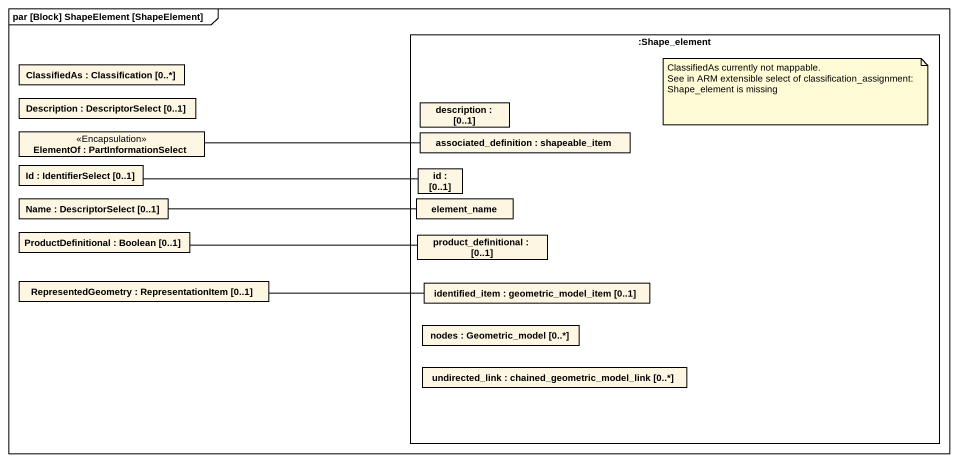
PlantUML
@startuml
mainframe par [Block] ShapeElement [ShapeElement]
rectangle ":Shape_element" as Shape_element {
  rectangle "description :  [0..1]" as description
  rectangle "associated_definition : shapeable_item" as associated_definition
  rectangle "id :  [0..1]" as id
  rectangle element_name
  rectangle "product_definitional :  [0..1]" as product_definitional
  rectangle "identified_item : geometric_model_item [0..1]" as identified_item
  rectangle "nodes : Geometric_model [0..*]" as nodes
  rectangle "undirected_link : chained_geometric_model_link [0..*]" as undirected_link
}
rectangle "ClassifiedAs : Classification [0..*]" as ClassifiedAs
rectangle "Description : DescriptorSelect [0..1]" as Description
rectangle "ElementOf : PartInformationSelect" as ElementOf <<Encapsulation>>
rectangle "Id : IdentifierSelect [0..1]" as Id
rectangle "Name : DescriptorSelect [0..1]" as Name
rectangle "ProductDefinitional : Boolean [0..1]" as ProductDefinitional
rectangle "RepresentedGeometry : RepresentationItem [0..1]" as RepresentedGeometry
ElementOf -right- associated_definition
Id -right- id
Name -right- element_name
ProductDefinitional -right- product_definitional
RepresentedGeometry -right- identified_item
note as N1
  ClassifiedAs currently not mappable.
  See in ARM extensible select of classification_assignment: Shape_element is missing
end note
@enduml
